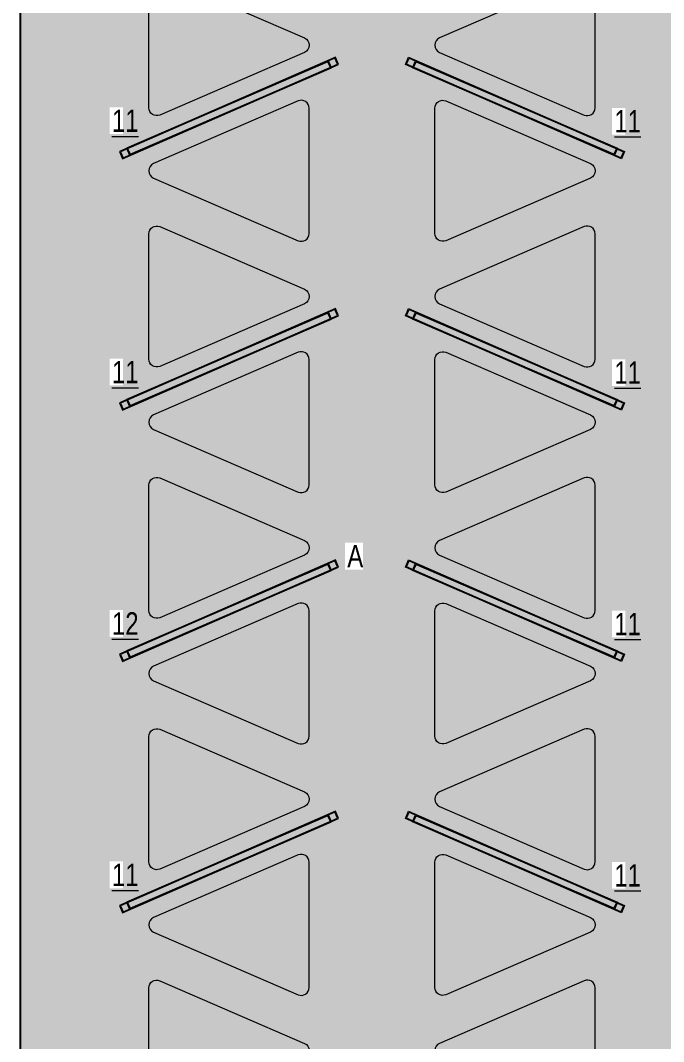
# Model space of a CAD drawing. Header units: millimetres. Extents: x -547274 to 397870, y -45599 to 141350.
# Drawn here: x 57962 to 62057, y 94267 to 100767 of the extents above; entities that cross this region are included whole.
import ezdxf

# ---------------------------------------------------------------- set-up
doc = ezdxf.new("R2010")
doc.units = ezdxf.units.MM
for name, color, linetype, lineweight in [('_ЭОМ_ОБЩ_Освещение_текст тип светильника', 172, 'Continuous', 50), ('_ЭОМ_светильник А', 1, 'Continuous', 35), ('_ЭОМ_светильник Р', 4, 'Continuous', 35), ('АР_Потолки_Штриховка', 252, 'Continuous', 0)]:
    doc.layers.add(name, color=color, linetype=linetype, lineweight=lineweight)
doc.layers.add('RAL 9010', color=7, linetype='Continuous')
for name, color, linetype, lineweight, true_color in [('АР_Потолок_RAL 095 85 40', 7, 'Continuous', 5, 0xddc87a), ('АР_Потолок_RAL 100 70 20', 7, 'Continuous', 5, 0xb3ac85), ('АР_Потолок_Покраска', 7, 'Continuous', 5, 0x007399)]:
    doc.layers.add(name, color=color, linetype=linetype, lineweight=lineweight, true_color=true_color)
doc.styles.add('ГОСТ', font='cad.shx', dxfattribs={"width": 0.8})

# ---------------------------------------------------------------- blocks, each defined once
blk = doc.blocks.new('RVE-PLS5070-1500-P')
at = {"color": 0, "linetype": 'ByBlock', "lineweight": -2, "ltscale": 40}
for points in [[(750, -25), (-750, -25), (-750, 25), (750, 25)], [(745, -20), (-745, -20), (-745, 20), (745, 20)]]:
    blk.add_lwpolyline(points, close=True, dxfattribs=at)

msp = doc.modelspace()

# ---------------------------------------------------------------- hatches: boundary and pattern name
at = {"layer": 'RAL 9010', "ltscale": 100, "true_color": 0xe1be89}
h = msp.add_hatch(color=31, dxfattribs=at)
h.dxf.hatch_style = 1
h.paths.add_polyline_path([(59770.4, 100563.8, 0.656611), (59770.4, 100655.5), (58849.6, 101054.4, 0.539691), (58779.8, 101008.5), (58779.8, 100210.8, 0.539691), (58849.6, 100164.9)])
h = msp.add_hatch(color=31, dxfattribs=at)
h.dxf.hatch_style = 1
h.paths.add_polyline_path([(60670.2, 100254.4, 0.539691), (60600.4, 100208.5), (60600.4, 99410.8, 0.539691), (60670.2, 99364.9), (61591, 99763.8, 0.656611), (61591, 99855.5)])
h = msp.add_hatch(color=31, dxfattribs=at)
h.dxf.hatch_style = 1
h.paths.add_polyline_path([(59770.4, 98963.8, 0.656611), (59770.4, 99055.5), (58849.6, 99454.4, 0.539691), (58779.8, 99408.5), (58779.8, 98610.8, 0.539691), (58849.6, 98564.9)])
h = msp.add_hatch(color=31, dxfattribs=at)
h.dxf.hatch_style = 1
h.paths.add_polyline_path([(61621.1, 97808.5, 0.539691), (61551.2, 97854.4), (60630.5, 97455.5, 0.656611), (60630.5, 97363.8), (61551.2, 96964.9, 0.539691), (61621.1, 97010.8)])
h = msp.add_hatch(color=31, dxfattribs=at)
h.dxf.hatch_style = 1
h.paths.add_polyline_path([(58809.9, 96655.5, 0.656611), (58809.9, 96563.8), (59730.6, 96164.9, 0.539691), (59800.5, 96210.8), (59800.5, 97008.5, 0.539691), (59730.6, 97054.4)])
h = msp.add_hatch(color=31, dxfattribs=at)
h.dxf.hatch_style = 1
h.paths.add_polyline_path([(60670.2, 95454.4, 0.539691), (60600.4, 95408.5), (60600.4, 94610.8, 0.539691), (60670.2, 94564.9), (61591, 94963.8, 0.656611), (61591, 95055.5)])
h = msp.add_hatch(color=31, dxfattribs=at)
h.dxf.hatch_style = 1
h.paths.add_polyline_path([(59770.4, 94163.8, 0.656611), (59770.4, 94255.5), (58849.6, 94654.4, 0.539691), (58779.8, 94608.5), (58779.8, 93810.8, 0.539691), (58849.6, 93764.9)])
at = {"layer": 'АР_Потолки_Штриховка', "ltscale": 100, "true_color": 0xf8f6b0}
h = msp.add_hatch(color=51, dxfattribs=at)
h.dxf.hatch_style = 1
h.paths.add_polyline_path([(58660.3, 99915.1), (59935.8, 100467.6), (59919.9, 100504.3), (58644.4, 99951.8)])
h = msp.add_hatch(color=51, dxfattribs=at)
h.dxf.hatch_style = 1
h.paths.add_polyline_path([(61740.5, 99915.1), (60465, 100467.6), (60480.9, 100504.3), (61756.4, 99951.8)])
h = msp.add_hatch(color=51, dxfattribs=at)
h.dxf.hatch_style = 1
h.paths.add_polyline_path([(58660.3, 98315.1), (59935.8, 98867.6), (59919.9, 98904.3), (58644.4, 98351.8)])
h = msp.add_hatch(color=51, dxfattribs=at)
h.dxf.hatch_style = 1
h.paths.add_polyline_path([(61740.5, 98315.1), (60465, 98867.6), (60480.9, 98904.3), (61756.4, 98351.8)])
h = msp.add_hatch(color=51, dxfattribs=at)
h.dxf.hatch_style = 1
h.paths.add_polyline_path([(58660.3, 96715.1), (59935.8, 97267.6), (59919.9, 97304.3), (58644.4, 96751.8)])
h = msp.add_hatch(color=51, dxfattribs=at)
h.dxf.hatch_style = 1
h.paths.add_polyline_path([(61740.5, 96715.1), (60465, 97267.6), (60480.9, 97304.3), (61756.4, 96751.8)])
h = msp.add_hatch(color=51, dxfattribs=at)
h.dxf.hatch_style = 1
h.paths.add_polyline_path([(58660.3, 95115.1), (59935.8, 95667.6), (59919.9, 95704.3), (58644.4, 95151.8)])
h = msp.add_hatch(color=51, dxfattribs=at)
h.dxf.hatch_style = 1
h.paths.add_polyline_path([(61740.5, 95115.1), (60465, 95667.6), (60480.9, 95704.3), (61756.4, 95151.8)])
at = {"layer": 'АР_Потолок_RAL 095 85 40', "transparency": 33554687}
h = msp.add_hatch(color=256, dxfattribs=at)
h.dxf.hatch_style = 1
h.paths.add_polyline_path([(58809.9, 99855.5, 0.656611), (58809.9, 99763.8), (59730.6, 99364.9, 0.539691), (59800.5, 99410.8), (59800.5, 100208.5, 0.539691), (59730.6, 100254.4)])
h = msp.add_hatch(color=256, dxfattribs=at)
h.dxf.hatch_style = 1
h.paths.add_polyline_path([(60670.2, 98654.4, 0.539691), (60600.4, 98608.5), (60600.4, 97810.8, 0.539691), (60670.2, 97764.9), (61591, 98163.8, 0.656611), (61591, 98255.5)])
h = msp.add_hatch(color=256, dxfattribs=at)
h.dxf.hatch_style = 1
h.paths.add_polyline_path([(59770.4, 97363.8, 0.656611), (59770.4, 97455.5), (58849.6, 97854.4, 0.539691), (58779.8, 97808.5), (58779.8, 97010.8, 0.539691), (58849.6, 96964.9)])
h = msp.add_hatch(color=256, dxfattribs=at)
h.dxf.hatch_style = 1
h.paths.add_polyline_path([(61621.1, 96208.5, 0.539691), (61551.2, 96254.4), (60630.5, 95855.5, 0.656611), (60630.5, 95763.8), (61551.2, 95364.9, 0.539691), (61621.1, 95410.8)])
h = msp.add_hatch(color=256, dxfattribs=at)
h.dxf.hatch_style = 1
h.paths.add_polyline_path([(58809.9, 95055.5, 0.656611), (58809.9, 94963.8), (59730.6, 94564.9, 0.539691), (59800.5, 94610.8), (59800.5, 95408.5, 0.539691), (59730.6, 95454.4)])
at = {"layer": 'АР_Потолок_RAL 100 70 20', "transparency": 33554687}
h = msp.add_hatch(color=256, dxfattribs=at)
h.dxf.hatch_style = 1
h.paths.add_polyline_path([(61621.1, 101008.5, 0.539691), (61551.2, 101054.4), (60630.5, 100655.5, 0.656611), (60630.5, 100563.8), (61551.2, 100164.9, 0.539691), (61621.1, 100210.8)])
h = msp.add_hatch(color=256, dxfattribs=at)
h.dxf.hatch_style = 1
h.paths.add_polyline_path([(61621.1, 99408.5, 0.539691), (61551.2, 99454.4), (60630.5, 99055.5, 0.656611), (60630.5, 98963.8), (61551.2, 98564.9, 0.539691), (61621.1, 98610.8)])
h = msp.add_hatch(color=256, dxfattribs=at)
h.dxf.hatch_style = 1
h.paths.add_polyline_path([(58809.9, 98255.5, 0.656611), (58809.9, 98163.8), (59730.6, 97764.9, 0.539691), (59800.5, 97810.8), (59800.5, 98608.5, 0.539691), (59730.6, 98654.4)])
h = msp.add_hatch(color=256, dxfattribs=at)
h.dxf.hatch_style = 1
h.paths.add_polyline_path([(60670.2, 97054.4, 0.539691), (60600.4, 97008.5), (60600.4, 96210.8, 0.539691), (60670.2, 96164.9), (61591, 96563.8, 0.656611), (61591, 96655.5)])
h = msp.add_hatch(color=256, dxfattribs=at)
h.dxf.hatch_style = 1
h.paths.add_polyline_path([(59770.4, 95763.8, 0.656611), (59770.4, 95855.5), (58849.6, 96254.4, 0.539691), (58779.8, 96208.5), (58779.8, 95410.8, 0.539691), (58849.6, 95364.9)])
h = msp.add_hatch(color=256, dxfattribs=at)
h.dxf.hatch_style = 1
h.paths.add_polyline_path([(61621.1, 94608.5, 0.539691), (61551.2, 94654.4), (60630.5, 94255.5, 0.656611), (60630.5, 94163.8), (61551.2, 93764.9, 0.539691), (61621.1, 93810.8)])
at = {"layer": 'АР_Потолок_Покраска'}
h = msp.add_hatch(dxfattribs=at)
h.set_pattern_fill('CROSS', color=256, scale=25)
h.set_pattern_definition([(0, (-169992.07, 59504.36), (158.75, 158.75), [79.375, -238.125]), (90, (-169952.39, 59464.68), (-158.75, 158.75), [79.375, -238.125])])
h.paths.add_polyline_path([(57962.3, 105550.7), (60782.3, 105550.7), (60782.3, 106400.7), (66722.4, 106400.7), (66722.4, 105550.7), (69442.4, 105550.7), (69442.4, 100800.7), (69442.4, 100400.7), (69442.4, 94800.7), (69442.4, 94400.7), (69442.4, 91935.7), (69322.3, 91935.7), (69322.3, 83288.1), (67172.3, 83288.1), (67172.3, 82685.7), (57962.3, 82685.7)])

# ---------------------------------------------------------------- linework, layer by layer
msp.add_lwpolyline([(57962.3, 106700.7), (63442.4, 106700.7), (63442.4, 106400.7), (63842.4, 106400.7), (63842.4, 106700.7), (69442.4, 106700.7), (69442.4, 105550.7), (69442.4, 105550.7), (69442.4, 100800.7), (69442.4, 100800.7), (69442.4, 100400.7), (69442.4, 100400.7), (69442.4, 94800.7), (69442.4, 94800.7), (69442.4, 94400.7), (69442.4, 94400.7), (69442.4, 91935.7), (69322.3, 91935.7), (69322.3, 83288.1), (67172.3, 83288.1), (67172.3, 82685.7), (57962.3, 82685.7)], close=True)
at = {"layer": 'АР_Потолки_Штриховка', "color": 18, "ltscale": 100, "true_color": 0x000000}
for points in [[(58849.6, 100164.9, -0.539691), (58779.8, 100210.8), (58779.8, 101008.5, -0.539691), (58849.6, 101054.4), (59770.4, 100655.5, -0.656611), (59770.4, 100563.8), (58849.6, 100164.9)], [(61551.2, 100164.9, 0.539691), (61621.1, 100210.8), (61621.1, 101008.5, 0.539691), (61551.2, 101054.4), (60630.5, 100655.5, 0.656611), (60630.5, 100563.8), (61551.2, 100164.9)], [(59730.6, 99364.9, 0.539691), (59800.5, 99410.8), (59800.5, 100208.5, 0.539691), (59730.6, 100254.4), (58809.9, 99855.5, 0.656611), (58809.9, 99763.8), (59730.6, 99364.9)], [(60670.2, 99364.9, -0.539691), (60600.4, 99410.8), (60600.4, 100208.5, -0.539691), (60670.2, 100254.4), (61591, 99855.5, -0.656611), (61591, 99763.8), (60670.2, 99364.9)], [(58849.6, 98564.9, -0.539691), (58779.8, 98610.8), (58779.8, 99408.5, -0.539691), (58849.6, 99454.4), (59770.4, 99055.5, -0.656611), (59770.4, 98963.8), (58849.6, 98564.9)], [(61551.2, 98564.9, 0.539691), (61621.1, 98610.8), (61621.1, 99408.5, 0.539691), (61551.2, 99454.4), (60630.5, 99055.5, 0.656611), (60630.5, 98963.8), (61551.2, 98564.9)], [(59730.6, 97764.9, 0.539691), (59800.5, 97810.8), (59800.5, 98608.5, 0.539691), (59730.6, 98654.4), (58809.9, 98255.5, 0.656611), (58809.9, 98163.8), (59730.6, 97764.9)], [(60670.2, 97764.9, -0.539691), (60600.4, 97810.8), (60600.4, 98608.5, -0.539691), (60670.2, 98654.4), (61591, 98255.5, -0.656611), (61591, 98163.8), (60670.2, 97764.9)], [(58849.6, 96964.9, -0.539691), (58779.8, 97010.8), (58779.8, 97808.5, -0.539691), (58849.6, 97854.4), (59770.4, 97455.5, -0.656611), (59770.4, 97363.8), (58849.6, 96964.9)], [(61551.2, 96964.9, 0.539691), (61621.1, 97010.8), (61621.1, 97808.5, 0.539691), (61551.2, 97854.4), (60630.5, 97455.5, 0.656611), (60630.5, 97363.8), (61551.2, 96964.9)], [(59730.6, 96164.9, 0.539691), (59800.5, 96210.8), (59800.5, 97008.5, 0.539691), (59730.6, 97054.4), (58809.9, 96655.5, 0.656611), (58809.9, 96563.8), (59730.6, 96164.9)], [(60670.2, 96164.9, -0.539691), (60600.4, 96210.8), (60600.4, 97008.5, -0.539691), (60670.2, 97054.4), (61591, 96655.5, -0.656611), (61591, 96563.8), (60670.2, 96164.9)], [(58849.6, 95364.9, -0.539691), (58779.8, 95410.8), (58779.8, 96208.5, -0.539691), (58849.6, 96254.4), (59770.4, 95855.5, -0.656611), (59770.4, 95763.8), (58849.6, 95364.9)], [(61551.2, 95364.9, 0.539691), (61621.1, 95410.8), (61621.1, 96208.5, 0.539691), (61551.2, 96254.4), (60630.5, 95855.5, 0.656611), (60630.5, 95763.8), (61551.2, 95364.9)], [(59730.6, 94564.9, 0.539691), (59800.5, 94610.8), (59800.5, 95408.5, 0.539691), (59730.6, 95454.4), (58809.9, 95055.5, 0.656611), (58809.9, 94963.8), (59730.6, 94564.9)], [(60670.2, 94564.9, -0.539691), (60600.4, 94610.8), (60600.4, 95408.5, -0.539691), (60670.2, 95454.4), (61591, 95055.5, -0.656611), (61591, 94963.8), (60670.2, 94564.9)], [(58849.6, 93764.9, -0.539691), (58779.8, 93810.8), (58779.8, 94608.5, -0.539691), (58849.6, 94654.4), (59770.4, 94255.5, -0.656611), (59770.4, 94163.8), (58849.6, 93764.9)], [(61551.2, 93764.9, 0.539691), (61621.1, 93810.8), (61621.1, 94608.5, 0.539691), (61551.2, 94654.4), (60630.5, 94255.5, 0.656611), (60630.5, 94163.8), (61551.2, 93764.9)]]:
    msp.add_lwpolyline(points, format="xyb", dxfattribs=at)
at = {"layer": 'АР_Потолки_Штриховка', "color": 18, "lineweight": 18, "ltscale": 100, "true_color": 0x000000}
for points in [[(58849.6, 100164.9, -0.539691), (58779.8, 100210.8), (58779.8, 101008.5, -0.539691), (58849.6, 101054.4), (59770.4, 100655.5, -0.656611), (59770.4, 100563.8), (58849.6, 100164.9)], [(61551.2, 100164.9, 0.539691), (61621.1, 100210.8), (61621.1, 101008.5, 0.539691), (61551.2, 101054.4), (60630.5, 100655.5, 0.656611), (60630.5, 100563.8), (61551.2, 100164.9)], [(59730.6, 99364.9, 0.539691), (59800.5, 99410.8), (59800.5, 100208.5, 0.539691), (59730.6, 100254.4), (58809.9, 99855.5, 0.656611), (58809.9, 99763.8), (59730.6, 99364.9)], [(60670.2, 99364.9, -0.539691), (60600.4, 99410.8), (60600.4, 100208.5, -0.539691), (60670.2, 100254.4), (61591, 99855.5, -0.656611), (61591, 99763.8), (60670.2, 99364.9)], [(58849.6, 98564.9, -0.539691), (58779.8, 98610.8), (58779.8, 99408.5, -0.539691), (58849.6, 99454.4), (59770.4, 99055.5, -0.656611), (59770.4, 98963.8), (58849.6, 98564.9)], [(61551.2, 98564.9, 0.539691), (61621.1, 98610.8), (61621.1, 99408.5, 0.539691), (61551.2, 99454.4), (60630.5, 99055.5, 0.656611), (60630.5, 98963.8), (61551.2, 98564.9)], [(59730.6, 97764.9, 0.539691), (59800.5, 97810.8), (59800.5, 98608.5, 0.539691), (59730.6, 98654.4), (58809.9, 98255.5, 0.656611), (58809.9, 98163.8), (59730.6, 97764.9)], [(60670.2, 97764.9, -0.539691), (60600.4, 97810.8), (60600.4, 98608.5, -0.539691), (60670.2, 98654.4), (61591, 98255.5, -0.656611), (61591, 98163.8), (60670.2, 97764.9)], [(58849.6, 96964.9, -0.539691), (58779.8, 97010.8), (58779.8, 97808.5, -0.539691), (58849.6, 97854.4), (59770.4, 97455.5, -0.656611), (59770.4, 97363.8), (58849.6, 96964.9)], [(61551.2, 96964.9, 0.539691), (61621.1, 97010.8), (61621.1, 97808.5, 0.539691), (61551.2, 97854.4), (60630.5, 97455.5, 0.656611), (60630.5, 97363.8), (61551.2, 96964.9)], [(59730.6, 96164.9, 0.539691), (59800.5, 96210.8), (59800.5, 97008.5, 0.539691), (59730.6, 97054.4), (58809.9, 96655.5, 0.656611), (58809.9, 96563.8), (59730.6, 96164.9)], [(60670.2, 96164.9, -0.539691), (60600.4, 96210.8), (60600.4, 97008.5, -0.539691), (60670.2, 97054.4), (61591, 96655.5, -0.656611), (61591, 96563.8), (60670.2, 96164.9)], [(58849.6, 95364.9, -0.539691), (58779.8, 95410.8), (58779.8, 96208.5, -0.539691), (58849.6, 96254.4), (59770.4, 95855.5, -0.656611), (59770.4, 95763.8), (58849.6, 95364.9)], [(61551.2, 95364.9, 0.539691), (61621.1, 95410.8), (61621.1, 96208.5, 0.539691), (61551.2, 96254.4), (60630.5, 95855.5, 0.656611), (60630.5, 95763.8), (61551.2, 95364.9)], [(59730.6, 94564.9, 0.539691), (59800.5, 94610.8), (59800.5, 95408.5, 0.539691), (59730.6, 95454.4), (58809.9, 95055.5, 0.656611), (58809.9, 94963.8), (59730.6, 94564.9)], [(60670.2, 94564.9, -0.539691), (60600.4, 94610.8), (60600.4, 95408.5, -0.539691), (60670.2, 95454.4), (61591, 95055.5, -0.656611), (61591, 94963.8), (60670.2, 94564.9)], [(58849.6, 93764.9, -0.539691), (58779.8, 93810.8), (58779.8, 94608.5, -0.539691), (58849.6, 94654.4), (59770.4, 94255.5, -0.656611), (59770.4, 94163.8), (58849.6, 93764.9)], [(61551.2, 93764.9, 0.539691), (61621.1, 93810.8), (61621.1, 94608.5, 0.539691), (61551.2, 94654.4), (60630.5, 94255.5, 0.656611), (60630.5, 94163.8), (61551.2, 93764.9)]]:
    msp.add_lwpolyline(points, format="xyb", dxfattribs=at)
at = {"layer": 'АР_Потолки_Штриховка', "color": 18, "ltscale": 100, "true_color": 0x000000}
for points in [[(58657.7, 99908.5), (59942.4, 100465), (59922.5, 100510.8), (58637.9, 99954.4)], [(58660.3, 99915.1), (59935.8, 100467.6), (59919.9, 100504.3), (58644.4, 99951.8)], [(61743.1, 99908.5), (60458.5, 100465), (60478.3, 100510.8), (61763, 99954.4)], [(61740.5, 99915.1), (60465, 100467.6), (60480.9, 100504.3), (61756.4, 99951.8)], [(58657.7, 98308.5), (59942.4, 98865), (59922.5, 98910.8), (58637.9, 98354.4)], [(58660.3, 98315.1), (59935.8, 98867.6), (59919.9, 98904.3), (58644.4, 98351.8)], [(61743.1, 98308.5), (60458.5, 98865), (60478.3, 98910.8), (61763, 98354.4)], [(61740.5, 98315.1), (60465, 98867.6), (60480.9, 98904.3), (61756.4, 98351.8)], [(58657.7, 96708.5), (59942.4, 97265), (59922.5, 97310.8), (58637.9, 96754.4)], [(61743.1, 96708.5), (60458.5, 97265), (60478.3, 97310.8), (61763, 96754.4)], [(58660.3, 96715.1), (59935.8, 97267.6), (59919.9, 97304.3), (58644.4, 96751.8)], [(61740.5, 96715.1), (60465, 97267.6), (60480.9, 97304.3), (61756.4, 96751.8)], [(58657.7, 95108.5), (59942.4, 95665), (59922.5, 95710.8), (58637.9, 95154.4)], [(58660.3, 95115.1), (59935.8, 95667.6), (59919.9, 95704.3), (58644.4, 95151.8)], [(61743.1, 95108.5), (60458.5, 95665), (60478.3, 95710.8), (61763, 95154.4)], [(61740.5, 95115.1), (60465, 95667.6), (60480.9, 95704.3), (61756.4, 95151.8)]]:
    msp.add_lwpolyline(points, close=True, dxfattribs=at)
at = {"layer": 'АР_Потолки_Штриховка', "color": 18, "lineweight": 18, "ltscale": 100, "true_color": 0x000000}
for points in [[(58657.7, 99908.5), (59942.4, 100465), (59922.5, 100510.8), (58637.9, 99954.4)], [(58660.3, 99915.1), (59935.8, 100467.6), (59919.9, 100504.3), (58644.4, 99951.8)], [(61743.1, 99908.5), (60458.5, 100465), (60478.3, 100510.8), (61763, 99954.4)], [(61740.5, 99915.1), (60465, 100467.6), (60480.9, 100504.3), (61756.4, 99951.8)], [(58657.7, 98308.5), (59942.4, 98865), (59922.5, 98910.8), (58637.9, 98354.4)], [(58660.3, 98315.1), (59935.8, 98867.6), (59919.9, 98904.3), (58644.4, 98351.8)], [(61743.1, 98308.5), (60458.5, 98865), (60478.3, 98910.8), (61763, 98354.4)], [(61740.5, 98315.1), (60465, 98867.6), (60480.9, 98904.3), (61756.4, 98351.8)], [(58657.7, 96708.5), (59942.4, 97265), (59922.5, 97310.8), (58637.9, 96754.4)], [(61743.1, 96708.5), (60458.5, 97265), (60478.3, 97310.8), (61763, 96754.4)], [(58660.3, 96715.1), (59935.8, 97267.6), (59919.9, 97304.3), (58644.4, 96751.8)], [(61740.5, 96715.1), (60465, 97267.6), (60480.9, 97304.3), (61756.4, 96751.8)], [(58657.7, 95108.5), (59942.4, 95665), (59922.5, 95710.8), (58637.9, 95154.4)], [(58660.3, 95115.1), (59935.8, 95667.6), (59919.9, 95704.3), (58644.4, 95151.8)], [(61743.1, 95108.5), (60458.5, 95665), (60478.3, 95710.8), (61763, 95154.4)], [(61740.5, 95115.1), (60465, 95667.6), (60480.9, 95704.3), (61756.4, 95151.8)]]:
    msp.add_lwpolyline(points, close=True, dxfattribs=at)

# ---------------------------------------------------------------- block references
at = {"layer": '_ЭОМ_светильник А', "color": 18, "lineweight": 18, "ltscale": 100, "true_color": 0x000000, "xscale": -1, "rotation": 23.59026329333165}
msp.add_blockref('RVE-PLS5070-1500-P', (59290.1, 97009.7), dxfattribs=at)
at = {"layer": '_ЭОМ_светильник Р', "color": 18, "lineweight": 18, "ltscale": 100, "true_color": 0x000000, "xscale": -1, "rotation": 23.59026329333165}
for p in [(59290.1, 100209.7), (59290.1, 98609.7), (59290.1, 95409.7)]:
    msp.add_blockref('RVE-PLS5070-1500-P', p, dxfattribs=at)
at = {"layer": '_ЭОМ_светильник Р', "color": 18, "lineweight": 18, "ltscale": 100, "true_color": 0x000000, "rotation": 336.4097367066683}
for p in [(61110.7, 100209.7), (61110.7, 98609.7), (61110.7, 97009.7), (61110.7, 95409.7)]:
    msp.add_blockref('RVE-PLS5070-1500-P', p, dxfattribs=at)

# ---------------------------------------------------------------- next in the draw order: texts
at = {"layer": '_ЭОМ_ОБЩ_Освещение_текст тип светильника', "color": 18, "lineweight": 18, "ltscale": 40, "true_color": 0x000000, "char_height": 142.19, "width": 55.872, "attachment_point": 1, "style": 'ГОСТ', "bg_fill": 3, "box_fill_scale": 1.1, "bg_fill_color": 256, "bg_fill_transparency": 0}
for s, insert in [('{\\L11}', (58545.2, 100199.5)), ('{\\L11}', (61743.3, 100195.9)), ('{\\L11}', (58545.2, 98599.5)), ('{\\L11}', (61743.3, 98595.9)), ('{\\L12}', (58545.2, 96999.5)), ('{\\L11}', (61743.3, 96995.9)), ('{\\L11}', (58545.2, 95399.5)), ('{\\L11}', (61743.3, 95395.9))]:
    msp.add_mtext(s, dxfattribs=dict(at, insert=insert))
at = {"layer": '_ЭОМ_светильник А', "color": 18, "lineweight": 18, "ltscale": 100, "true_color": 0x000000, "insert": (60043.1, 97427.9), "char_height": 142.2, "width": 86.044, "attachment_point": 1, "style": 'ГОСТ', "bg_fill": 3, "box_fill_scale": 1.1, "bg_fill_color": 256, "bg_fill_transparency": 0}
msp.add_mtext('А', dxfattribs=at)

doc.saveas('drawing.dxf')
